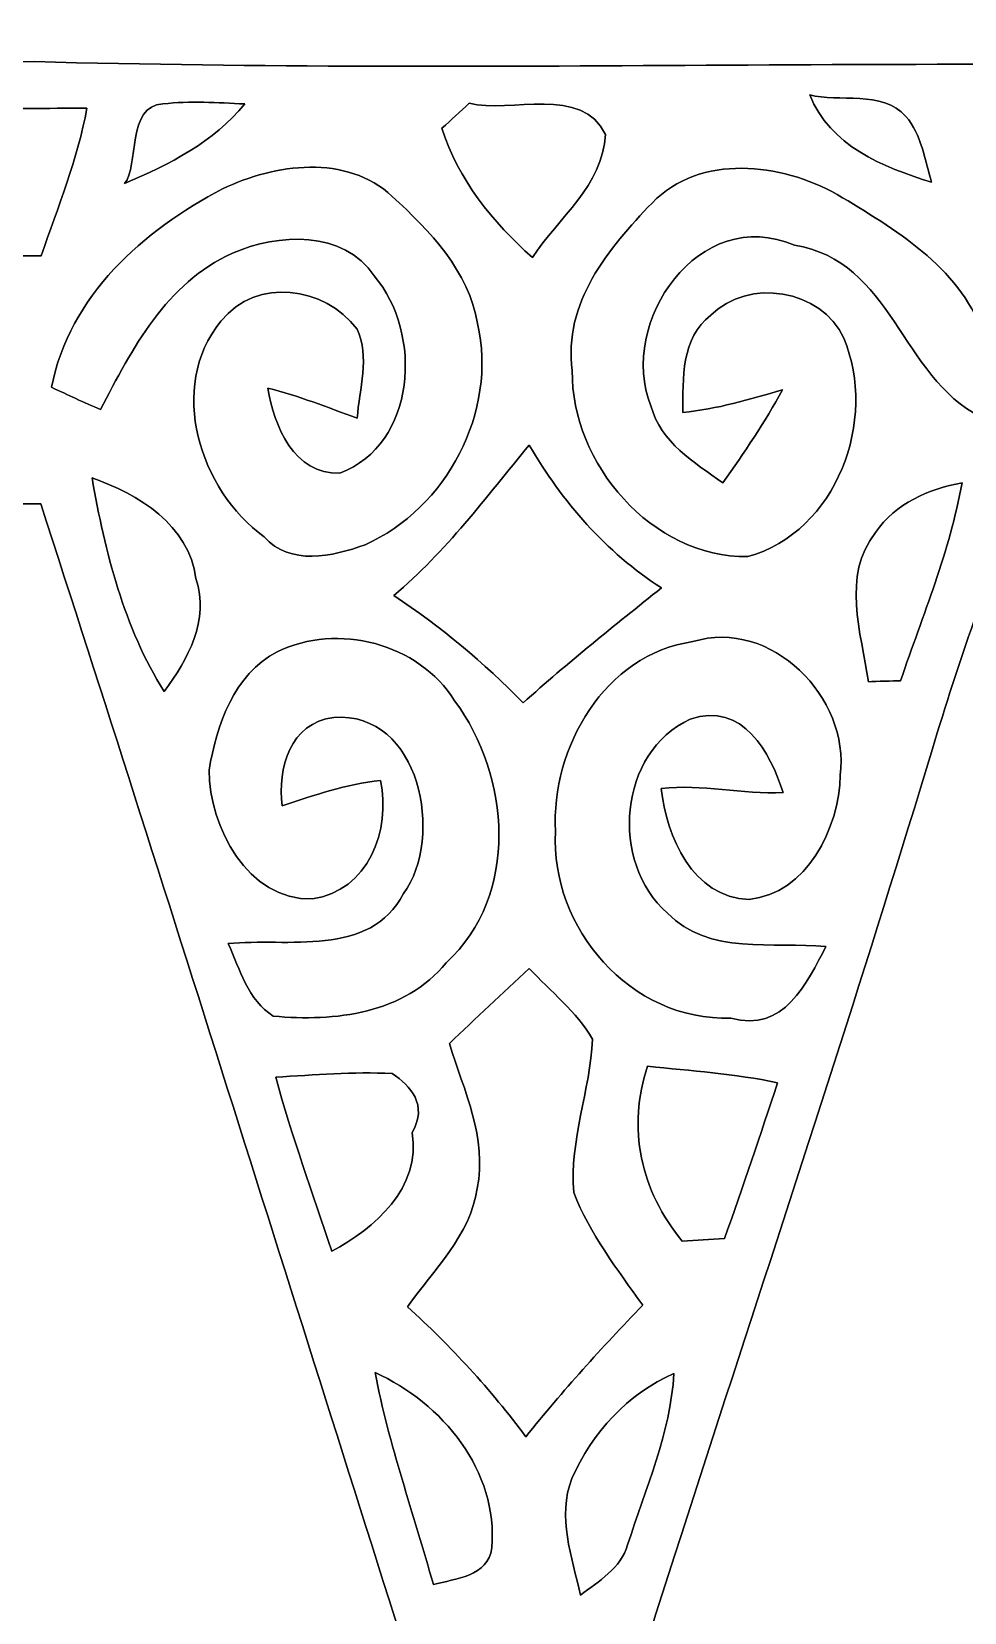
# Model space of a CAD drawing. Header units: centimetres. Extents: x -16.8 to 16.8, y -16.7 to 16.7.
# Drawn here: x -7.88 to -4.17, y 6.68 to 12.98 of the extents above; entities that cross this region are included whole.
import ezdxf

# ---------------------------------------------------------------- set-up
doc = ezdxf.new("R2010")
doc.units = ezdxf.units.CM
doc.header["$MEASUREMENT"] = 0
doc.layers.add('Layer 1', color=7, linetype='Continuous')

msp = doc.modelspace()

# ---------------------------------------------------------------- linework, layer by layer
at = {"layer": 'Layer 1', "color": 7}
for points, knots in [([(-16.77458, 16.66875), (-16.77458, 16.66875), (16.77458, 16.66875), (16.77458, 16.66875), (16.77458, 16.66875), (16.77458, 16.66875), (16.77458, -16.66875), (16.77458, -16.66875), (16.77458, -16.66875), (16.77458, -16.66875), (-16.77458, -16.66875), (-16.77458, -16.66875), (-16.77458, -16.66875), (-16.77458, -16.66875), (-16.77458, 16.66875), (-16.77458, 16.66875), (-16.77458, 16.66875), (-16.77458, 16.66875), (-16.77458, 16.66875), (-16.77458, 16.66875)], [0, 0, 0, 0, 0.1666667, 0.1666667, 0.1666667, 0.1666667, 0.3333333, 0.3333333, 0.3333333, 0.3333333, 0.5, 0.5, 0.5, 0.5, 0.6666667, 0.6666667, 0.6666667, 0.6666667, 1, 1, 1, 1]), ([(-7.87294, 12.85593), (-8.47725, 12.84817), (-9.08121, 12.80724), (-9.68481, 12.84817), (-9.68481, 12.84817), (-10.35509, 12.82629), (-11.02536, 12.84182), (-11.69529, 12.84993), (-11.69529, 12.84993), (-13.22881, 12.82912), (-14.76163, 12.84358), (-16.29481, 12.85099), (-16.29481, 12.85099), (-16.22743, 12.55395), (-16.135, 12.26326), (-16.04222, 11.97328), (-16.04222, 11.97328), (-15.32255, 9.66964), (-14.58489, 7.37235), (-13.84441, 5.07541), (-13.84441, 5.07541), (-13.78162, 5.19359), (-13.74105, 5.32201), (-13.69907, 5.4483), (-13.69907, 5.4483), (-13.28561, 6.72006), (-12.89368, 7.99818), (-12.48481, 9.27135), (-12.48481, 9.27135), (-12.29924, 9.88131), (-12.07135, 10.47821), (-11.91366, 11.09663), (-11.91366, 11.09663), (-11.88579, 11.09521), (-11.83076, 11.09274), (-11.80324, 11.09133), (-11.80324, 11.09133), (-11.53724, 10.2048), (-11.23139, 9.33132), (-10.96186, 8.4455), (-10.96186, 8.4455), (-10.6172, 7.33002), (-10.23514, 6.22512), (-9.92293, 5.10011), (-9.92293, 5.10011), (-9.90036, 5.10011), (-9.8552, 5.10011), (-9.83262, 5.10046), (-9.83262, 5.10046), (-9.24807, 7.11129), (-8.5531, 9.08826), (-7.95126, 11.09416), (-7.95126, 11.09416), (-7.92551, 11.09451), (-7.87365, 11.09451), (-7.84789, 11.09486), (-7.84789, 11.09486), (-7.34624, 9.54546), (-6.86118, 7.99042), (-6.36799, 6.43819), (-6.36799, 6.43819), (-6.23429, 5.99264), (-6.05543, 5.55978), (-5.969, 5.10081), (-5.969, 5.10081), (-5.94607, 5.10046), (-5.90091, 5.10011), (-5.87798, 5.10011), (-5.87798, 5.10011), (-5.39115, 6.78533), (-4.80307, 8.43915), (-4.29683, 10.11872), (-4.29683, 10.11872), (-4.19206, 10.46127), (-4.07882, 10.80206), (-3.93347, 11.13014), (-3.93347, 11.13014), (-3.70734, 10.64225), (-3.5874, 10.11555), (-3.41418, 9.60861), (-3.41418, 9.60861), (-2.95451, 8.09942), (-2.43523, 6.60929), (-1.98543, 5.09764), (-1.98543, 5.09764), (-1.96462, 5.0987), (-1.92264, 5.10081), (-1.90147, 5.10187), (-1.90147, 5.10187), (-1.81081, 5.55872), (-1.65418, 5.99757), (-1.50107, 6.43608), (-1.50107, 6.43608), (-1.01318, 7.98407), (-0.52211, 9.53064), (-0.03457, 11.07863), (-0.03457, 11.07863), (0.00423, 11.08498), (0.04339, 11.09098), (0.08255, 11.09698), (0.08255, 11.09698), (0.67874, 9.08826), (1.37336, 7.10988), (1.96815, 5.10046), (1.96815, 5.10046), (1.98896, 5.10046), (2.02988, 5.10081), (2.05034, 5.10081), (2.05034, 5.10081), (2.18899, 5.71112), (2.42358, 6.29356), (2.60174, 6.89257), (2.60174, 6.89257), (3.03071, 8.29804), (3.50097, 9.69045), (3.92959, 11.09592), (3.92959, 11.09592), (3.95676, 11.09486), (4.01108, 11.0931), (4.03825, 11.09204), (4.03825, 11.09204), (4.65455, 9.09179), (5.32765, 7.10847), (5.91996, 5.10117), (5.91996, 5.10117), (5.94113, 5.10117), (5.98276, 5.10081), (6.00393, 5.10081), (6.00393, 5.10081), (6.59059, 7.11059), (7.28733, 9.08685), (7.88564, 11.0931), (7.88564, 11.0931), (7.91104, 11.09274), (7.96219, 11.09239), (7.98759, 11.09239), (7.98759, 11.09239), (8.5725, 9.32427), (9.10625, 7.53921), (9.69045, 5.77074), (9.69045, 5.77074), (9.76806, 5.55237), (9.81886, 5.32624), (9.87107, 5.10011), (9.87107, 5.10011), (9.89224, 5.10046), (9.93493, 5.10117), (9.95609, 5.10152), (9.95609, 5.10152), (10.56146, 7.10706), (11.24656, 9.08861), (11.84381, 11.09663), (11.84381, 11.09663), (11.88156, 11.09098), (11.92001, 11.08498), (11.95881, 11.07863), (11.95881, 11.07863), (12.59417, 9.07274), (13.22035, 7.06296), (13.8811, 5.06518), (13.8811, 5.06518), (14.63534, 7.32719), (15.33631, 9.60684), (16.06021, 11.87838), (16.06021, 11.87838), (16.15581, 12.20999), (16.31209, 12.52714), (16.33714, 12.87568), (16.33714, 12.87568), (16.25212, 12.86157), (16.16745, 12.84499), (16.08173, 12.84429), (16.08173, 12.84429), (14.00845, 12.84922), (11.93447, 12.82665), (9.8612, 12.84534), (9.8612, 12.84534), (8.88541, 12.82488), (7.90892, 12.86651), (6.93314, 12.83017), (6.93314, 12.83017), (6.25546, 12.87286), (5.57883, 12.80654), (4.90149, 12.84358), (4.90149, 12.84358), (4.01955, 12.86651), (3.13725, 12.81818), (2.25566, 12.84534), (2.25566, 12.84534), (0.66358, 12.82136), (-0.93028, 12.86439), (-2.52236, 12.83017), (-2.52236, 12.83017), (-4.30601, 12.87321), (-6.08965, 12.8083), (-7.87294, 12.85593), (-7.87294, 12.85593), (-7.87294, 12.85593), (-7.87294, 12.85593), (-7.87294, 12.85593)], [0, 0, 0, 0, 0.0196078, 0.0196078, 0.0196078, 0.0196078, 0.0392157, 0.0392157, 0.0392157, 0.0392157, 0.0588235, 0.0588235, 0.0588235, 0.0588235, 0.0784314, 0.0784314, 0.0784314, 0.0784314, 0.0980392, 0.0980392, 0.0980392, 0.0980392, 0.1176471, 0.1176471, 0.1176471, 0.1176471, 0.1372549, 0.1372549, 0.1372549, 0.1372549, 0.1568627, 0.1568627, 0.1568627, 0.1568627, 0.1764706, 0.1764706, 0.1764706, 0.1764706, 0.1960784, 0.1960784, 0.1960784, 0.1960784, 0.2156863, 0.2156863, 0.2156863, 0.2156863, 0.2352941, 0.2352941, 0.2352941, 0.2352941, 0.254902, 0.254902, 0.254902, 0.254902, 0.2745098, 0.2745098, 0.2745098, 0.2745098, 0.2941176, 0.2941176, 0.2941176, 0.2941176, 0.3137255, 0.3137255, 0.3137255, 0.3137255, 0.3333333, 0.3333333, 0.3333333, 0.3333333, 0.3529412, 0.3529412, 0.3529412, 0.3529412, 0.372549, 0.372549, 0.372549, 0.372549, 0.3921569, 0.3921569, 0.3921569, 0.3921569, 0.4117647, 0.4117647, 0.4117647, 0.4117647, 0.4313725, 0.4313725, 0.4313725, 0.4313725, 0.4509804, 0.4509804, 0.4509804, 0.4509804, 0.4705882, 0.4705882, 0.4705882, 0.4705882, 0.4901961, 0.4901961, 0.4901961, 0.4901961, 0.5098039, 0.5098039, 0.5098039, 0.5098039, 0.5294118, 0.5294118, 0.5294118, 0.5294118, 0.5490196, 0.5490196, 0.5490196, 0.5490196, 0.5686275, 0.5686275, 0.5686275, 0.5686275, 0.5882353, 0.5882353, 0.5882353, 0.5882353, 0.6078431, 0.6078431, 0.6078431, 0.6078431, 0.627451, 0.627451, 0.627451, 0.627451, 0.6470588, 0.6470588, 0.6470588, 0.6470588, 0.6666667, 0.6666667, 0.6666667, 0.6666667, 0.6862745, 0.6862745, 0.6862745, 0.6862745, 0.7058824, 0.7058824, 0.7058824, 0.7058824, 0.7254902, 0.7254902, 0.7254902, 0.7254902, 0.745098, 0.745098, 0.745098, 0.745098, 0.7647059, 0.7647059, 0.7647059, 0.7647059, 0.7843137, 0.7843137, 0.7843137, 0.7843137, 0.8039216, 0.8039216, 0.8039216, 0.8039216, 0.8235294, 0.8235294, 0.8235294, 0.8235294, 0.8431373, 0.8431373, 0.8431373, 0.8431373, 0.8627451, 0.8627451, 0.8627451, 0.8627451, 0.8823529, 0.8823529, 0.8823529, 0.8823529, 0.9019608, 0.9019608, 0.9019608, 0.9019608, 0.9215686, 0.9215686, 0.9215686, 0.9215686, 0.9411765, 0.9411765, 0.9411765, 0.9411765, 0.9607843, 0.9607843, 0.9607843, 0.9607843, 1, 1, 1, 1]), ([(-6.14116, 12.69047), (-5.97747, 12.64885), (-5.69172, 12.76315), (-5.59858, 12.56594), (-5.59858, 12.56594), (-5.60952, 12.36204), (-5.78591, 12.23398), (-5.88998, 12.07558), (-5.88998, 12.07558), (-6.04767, 12.21599), (-6.18596, 12.38709), (-6.24981, 12.59064), (-6.24981, 12.59064), (-6.21348, 12.6238), (-6.17749, 12.65696), (-6.14116, 12.69047)], [0, 0, 0, 0, 0.2, 0.2, 0.2, 0.2, 0.4, 0.4, 0.4, 0.4, 0.6, 0.6, 0.6, 0.6, 1, 1, 1, 1]), ([(-4.78543, 12.72328), (-4.67148, 12.6933), (-4.4958, 12.74339), (-4.40231, 12.63791), (-4.40231, 12.63791), (-4.33987, 12.56453), (-4.32682, 12.4647), (-4.29966, 12.37544), (-4.29966, 12.37544), (-4.49333, 12.43542), (-4.7057, 12.52114), (-4.78543, 12.72328)], [0, 0, 0, 0, 0.25, 0.25, 0.25, 0.25, 0.5, 0.5, 0.5, 0.5, 1, 1, 1, 1]), ([(-8.13576, 12.66649), (-7.97878, 12.6686), (-7.82144, 12.67037), (-7.6641, 12.67037), (-7.6641, 12.67037), (-7.70043, 12.46787), (-7.77946, 12.27702), (-7.84578, 12.08299), (-7.84578, 12.08299), (-7.87365, 12.08299), (-7.92939, 12.08264), (-7.95726, 12.08229), (-7.95726, 12.08229), (-8.01511, 12.27772), (-8.08496, 12.46928), (-8.13576, 12.66649)], [0, 0, 0, 0, 0.2, 0.2, 0.2, 0.2, 0.4, 0.4, 0.4, 0.4, 0.6, 0.6, 0.6, 0.6, 1, 1, 1, 1]), ([(-7.36106, 12.6873), (-7.25346, 12.70106), (-7.14375, 12.69189), (-7.03545, 12.68765), (-7.03545, 12.68765), (-7.15821, 12.53525), (-7.33672, 12.44529), (-7.51381, 12.37121), (-7.51381, 12.37121), (-7.45596, 12.43859), (-7.50676, 12.68236), (-7.36106, 12.6873)], [0, 0, 0, 0, 0.25, 0.25, 0.25, 0.25, 0.5, 0.5, 0.5, 0.5, 1, 1, 1, 1]), ([(-7.12399, 12.34899), (-6.9155, 12.44953), (-6.62975, 12.48904), (-6.44772, 12.31935), (-6.44772, 12.31935), (-6.29849, 12.18247), (-6.14292, 12.0202), (-6.10799, 11.81241), (-6.10799, 11.81241), (-6.02791, 11.46175), (-6.23076, 11.07616), (-6.55638, 10.93153), (-6.55638, 10.93153), (-6.6869, 10.8839), (-6.85306, 10.84721), (-6.95854, 10.96292), (-6.95854, 10.96292), (-7.21395, 11.14954), (-7.34554, 11.55735), (-7.13034, 11.82229), (-7.13034, 11.82229), (-6.98465, 12.00009), (-6.71936, 11.96058), (-6.58813, 11.79089), (-6.58813, 11.79089), (-6.53627, 11.68047), (-6.57931, 11.55241), (-6.58742, 11.43564), (-6.58742, 11.43564), (-6.70525, 11.47868), (-6.82166, 11.52525), (-6.94337, 11.55524), (-6.94337, 11.55524), (-6.91903, 11.40495), (-6.8386, 11.21057), (-6.65656, 11.21728), (-6.65656, 11.21728), (-6.35176, 11.33087), (-6.32495, 11.77396), (-6.51969, 12.00221), (-6.51969, 12.00221), (-6.6421, 12.18706), (-6.90316, 12.17189), (-7.08448, 12.09287), (-7.08448, 12.09287), (-7.34871, 11.97328), (-7.48383, 11.71293), (-7.60977, 11.46986), (-7.60977, 11.46986), (-7.67539, 11.49844), (-7.7403, 11.52842), (-7.80486, 11.55876), (-7.80486, 11.55876), (-7.73465, 11.92318), (-7.43938, 12.18424), (-7.12399, 12.34899)], [0, 0, 0, 0, 0.0666667, 0.0666667, 0.0666667, 0.0666667, 0.1333333, 0.1333333, 0.1333333, 0.1333333, 0.2, 0.2, 0.2, 0.2, 0.2666667, 0.2666667, 0.2666667, 0.2666667, 0.3333333, 0.3333333, 0.3333333, 0.3333333, 0.4, 0.4, 0.4, 0.4, 0.4666667, 0.4666667, 0.4666667, 0.4666667, 0.5333333, 0.5333333, 0.5333333, 0.5333333, 0.6, 0.6, 0.6, 0.6, 0.6666667, 0.6666667, 0.6666667, 0.6666667, 0.7333333, 0.7333333, 0.7333333, 0.7333333, 0.8, 0.8, 0.8, 0.8, 0.8666667, 0.8666667, 0.8666667, 0.8666667, 1, 1, 1, 1]), ([(-5.41338, 12.29289), (-5.22041, 12.49151), (-4.90044, 12.452), (-4.67572, 12.32711), (-4.67572, 12.32711), (-4.44676, 12.18882), (-4.19488, 12.04242), (-4.0954, 11.77713), (-4.0954, 11.77713), (-4.0386, 11.66989), (-4.07423, 11.54959), (-4.10422, 11.44058), (-4.10422, 11.44058), (-4.42066, 11.60039), (-4.4577, 12.06429), (-4.84646, 12.12462), (-4.84646, 12.12462), (-5.22429, 12.28866), (-5.55166, 11.81841), (-5.41761, 11.48433), (-5.41761, 11.48433), (-5.37916, 11.33934), (-5.24475, 11.25961), (-5.13115, 11.17812), (-5.13115, 11.17812), (-5.04613, 11.29806), (-4.96429, 11.41977), (-4.89303, 11.54853), (-4.89303, 11.54853), (-5.02391, 11.51149), (-5.15479, 11.47127), (-5.29061, 11.45893), (-5.29061, 11.45893), (-5.2892, 11.59263), (-5.29943, 11.75491), (-5.17878, 11.84592), (-5.17878, 11.84592), (-5.03026, 11.99621), (-4.73886, 11.94929), (-4.64961, 11.75456), (-4.64961, 11.75456), (-4.51379, 11.43141), (-4.67642, 10.98197), (-5.03238, 10.88425), (-5.03238, 10.88425), (-5.41196, 10.87896), (-5.73652, 11.25538), (-5.73088, 11.62509), (-5.73088, 11.62509), (-5.76827, 11.89249), (-5.58659, 12.11404), (-5.41338, 12.29289)], [0, 0, 0, 0, 0.0714286, 0.0714286, 0.0714286, 0.0714286, 0.1428571, 0.1428571, 0.1428571, 0.1428571, 0.2142857, 0.2142857, 0.2142857, 0.2142857, 0.2857143, 0.2857143, 0.2857143, 0.2857143, 0.3571429, 0.3571429, 0.3571429, 0.3571429, 0.4285714, 0.4285714, 0.4285714, 0.4285714, 0.5, 0.5, 0.5, 0.5, 0.5714286, 0.5714286, 0.5714286, 0.5714286, 0.6428571, 0.6428571, 0.6428571, 0.6428571, 0.7142857, 0.7142857, 0.7142857, 0.7142857, 0.7857143, 0.7857143, 0.7857143, 0.7857143, 0.8571429, 0.8571429, 0.8571429, 0.8571429, 1, 1, 1, 1]), ([(-6.44172, 10.72903), (-6.23464, 10.90436), (-6.07307, 11.12097), (-5.90233, 11.32875), (-5.90233, 11.32875), (-5.77109, 11.10227), (-5.59717, 10.9026), (-5.37598, 10.75972), (-5.37598, 10.75972), (-5.56225, 10.61014), (-5.74922, 10.46162), (-5.92667, 10.30146), (-5.92667, 10.30146), (-6.08224, 10.46233), (-6.2544, 10.60626), (-6.44172, 10.72903)], [0, 0, 0, 0, 0.2, 0.2, 0.2, 0.2, 0.4, 0.4, 0.4, 0.4, 0.6, 0.6, 0.6, 0.6, 1, 1, 1, 1]), ([(-7.64364, 11.19752), (-7.45878, 11.13402), (-7.25699, 11.00949), (-7.23018, 10.79747), (-7.23018, 10.79747), (-7.17374, 10.62955), (-7.26264, 10.47574), (-7.35612, 10.34662), (-7.35612, 10.34662), (-7.51734, 10.60238), (-7.59143, 10.90295), (-7.64364, 11.19752)], [0, 0, 0, 0, 0.25, 0.25, 0.25, 0.25, 0.5, 0.5, 0.5, 0.5, 1, 1, 1, 1]), ([(-4.52332, 10.98021), (-4.44359, 11.09768), (-4.31236, 11.15236), (-4.17865, 11.17882), (-4.17865, 11.17882), (-4.22698, 10.90683), (-4.33493, 10.65071), (-4.42313, 10.39001), (-4.42313, 10.39001), (-4.45523, 10.38895), (-4.51944, 10.38719), (-4.55154, 10.38613), (-4.55154, 10.38613), (-4.58011, 10.58228), (-4.65914, 10.80735), (-4.52332, 10.98021)], [0, 0, 0, 0, 0.2, 0.2, 0.2, 0.2, 0.4, 0.4, 0.4, 0.4, 0.6, 0.6, 0.6, 0.6, 1, 1, 1, 1]), ([(-5.25074, 10.54559), (-4.93818, 10.64154), (-4.62492, 10.32298), (-4.66337, 10.01324), (-4.66337, 10.01324), (-4.66725, 9.80334), (-4.79743, 9.54123), (-5.02673, 9.519), (-5.02673, 9.519), (-5.25145, 9.52606), (-5.35552, 9.76912), (-5.37669, 9.96068), (-5.37669, 9.96068), (-5.21441, 9.98008), (-5.05389, 9.93599), (-4.89162, 9.9441), (-4.89162, 9.9441), (-4.94101, 10.1032), (-5.05213, 10.30817), (-5.26098, 10.23726), (-5.26098, 10.23726), (-5.54743, 10.10567), (-5.58306, 9.66682), (-5.35199, 9.46432), (-5.35199, 9.46432), (-5.18866, 9.29428), (-4.92972, 9.35143), (-4.72052, 9.33132), (-4.72052, 9.33132), (-4.79601, 9.18669), (-4.88844, 8.9856), (-5.09905, 9.04593), (-5.09905, 9.04593), (-5.49945, 9.03358), (-5.81801, 9.40364), (-5.79826, 9.78923), (-5.79826, 9.78923), (-5.81519, 10.12261), (-5.60176, 10.49655), (-5.25074, 10.54559)], [0, 0, 0, 0, 0.0909091, 0.0909091, 0.0909091, 0.0909091, 0.1818182, 0.1818182, 0.1818182, 0.1818182, 0.2727273, 0.2727273, 0.2727273, 0.2727273, 0.3636364, 0.3636364, 0.3636364, 0.3636364, 0.4545455, 0.4545455, 0.4545455, 0.4545455, 0.5454545, 0.5454545, 0.5454545, 0.5454545, 0.6363636, 0.6363636, 0.6363636, 0.6363636, 0.7272727, 0.7272727, 0.7272727, 0.7272727, 0.8181818, 0.8181818, 0.8181818, 0.8181818, 1, 1, 1, 1]), ([(-6.90598, 10.50502), (-6.66609, 10.62284), (-6.34224, 10.53924), (-6.19972, 10.31028), (-6.19972, 10.31028), (-5.97676, 10.01007), (-5.93972, 9.53805), (-6.23288, 9.26677), (-6.23288, 9.26677), (-6.39833, 9.06286), (-6.67773, 9.03076), (-6.9215, 9.05404), (-6.9215, 9.05404), (-7.02275, 9.11754), (-7.05485, 9.24066), (-7.10106, 9.34297), (-7.10106, 9.34297), (-6.86999, 9.3666), (-6.5345, 9.28511), (-6.40327, 9.54229), (-6.40327, 9.54229), (-6.23817, 9.76665), (-6.33801, 10.26936), (-6.68091, 10.24361), (-6.68091, 10.24361), (-6.85483, 10.22279), (-6.90598, 10.04111), (-6.88587, 9.89154), (-6.88587, 9.89154), (-6.75852, 9.93457), (-6.63011, 9.97832), (-6.49534, 9.99314), (-6.49534, 9.99314), (-6.45125, 9.79487), (-6.54403, 9.55252), (-6.76593, 9.52077), (-6.76593, 9.52077), (-7.02557, 9.51477), (-7.17621, 9.80722), (-7.17762, 10.03406), (-7.17762, 10.03406), (-7.14587, 10.21221), (-7.07954, 10.41682), (-6.90598, 10.50502)], [0, 0, 0, 0, 0.0833333, 0.0833333, 0.0833333, 0.0833333, 0.1666667, 0.1666667, 0.1666667, 0.1666667, 0.25, 0.25, 0.25, 0.25, 0.3333333, 0.3333333, 0.3333333, 0.3333333, 0.4166667, 0.4166667, 0.4166667, 0.4166667, 0.5, 0.5, 0.5, 0.5, 0.5833333, 0.5833333, 0.5833333, 0.5833333, 0.6666667, 0.6666667, 0.6666667, 0.6666667, 0.75, 0.75, 0.75, 0.75, 0.8333333, 0.8333333, 0.8333333, 0.8333333, 1, 1, 1, 1]), ([(-6.22053, 8.94433), (-6.11505, 9.04522), (-6.00886, 9.14506), (-5.90233, 9.24419), (-5.90233, 9.24419), (-5.81766, 9.15211), (-5.71394, 9.07239), (-5.65009, 8.96232), (-5.65009, 8.96232), (-5.65961, 8.75771), (-5.74252, 8.56015), (-5.72523, 8.35131), (-5.72523, 8.35131), (-5.65997, 8.18691), (-5.55237, 8.0451), (-5.45006, 7.90257), (-5.45006, 7.90257), (-5.61305, 7.73501), (-5.76898, 7.56073), (-5.91573, 7.3787), (-5.91573, 7.3787), (-6.05578, 7.56673), (-6.21418, 7.73889), (-6.38739, 7.89658), (-6.38739, 7.89658), (-6.28156, 8.04404), (-6.13798, 8.17915), (-6.10976, 8.36718), (-6.10976, 8.36718), (-6.06884, 8.56862), (-6.16197, 8.757), (-6.22053, 8.94433)], [0, 0, 0, 0, 0.1111111, 0.1111111, 0.1111111, 0.1111111, 0.2222222, 0.2222222, 0.2222222, 0.2222222, 0.3333333, 0.3333333, 0.3333333, 0.3333333, 0.4444444, 0.4444444, 0.4444444, 0.4444444, 0.5555556, 0.5555556, 0.5555556, 0.5555556, 0.6666667, 0.6666667, 0.6666667, 0.6666667, 0.7777778, 0.7777778, 0.7777778, 0.7777778, 1, 1, 1, 1]), ([(-6.91198, 8.81098), (-6.75746, 8.82015), (-6.60329, 8.8325), (-6.44843, 8.82544), (-6.44843, 8.82544), (-6.37364, 8.7757), (-6.30555, 8.70091), (-6.3687, 8.59014), (-6.3687, 8.59014), (-6.33271, 8.36965), (-6.51686, 8.20914), (-6.68902, 8.11706), (-6.68902, 8.11706), (-6.7631, 8.34849), (-6.84918, 8.57603), (-6.91198, 8.81098)], [0, 0, 0, 0, 0.2, 0.2, 0.2, 0.2, 0.4, 0.4, 0.4, 0.4, 0.6, 0.6, 0.6, 0.6, 1, 1, 1, 1]), ([(-5.43066, 8.85472), (-5.25851, 8.83532), (-5.08353, 8.82474), (-4.91314, 8.7884), (-4.91314, 8.7884), (-4.98263, 8.58132), (-5.04931, 8.37318), (-5.12516, 8.16822), (-5.12516, 8.16822), (-5.18125, 8.16469), (-5.23699, 8.16151), (-5.29273, 8.15799), (-5.29273, 8.15799), (-5.45818, 8.35519), (-5.51392, 8.61272), (-5.43066, 8.85472)], [0, 0, 0, 0, 0.2, 0.2, 0.2, 0.2, 0.4, 0.4, 0.4, 0.4, 0.6, 0.6, 0.6, 0.6, 1, 1, 1, 1]), ([(-6.51651, 7.63411), (-6.24875, 7.51452), (-6.02403, 7.24076), (-6.05155, 6.93561), (-6.05155, 6.93561), (-6.06637, 6.82096), (-6.19584, 6.8139), (-6.28403, 6.78956), (-6.28403, 6.78956), (-6.36235, 7.07072), (-6.46113, 7.3473), (-6.51651, 7.63411)], [0, 0, 0, 0, 0.25, 0.25, 0.25, 0.25, 0.5, 0.5, 0.5, 0.5, 1, 1, 1, 1]), ([(-5.73229, 7.21184), (-5.65256, 7.39493), (-5.51004, 7.5505), (-5.32589, 7.62988), (-5.32589, 7.62988), (-5.3407, 7.39211), (-5.43878, 7.17127), (-5.51074, 6.94761), (-5.51074, 6.94761), (-5.5372, 6.85377), (-5.6261, 6.80261), (-5.69842, 6.74793), (-5.69842, 6.74793), (-5.73193, 6.89822), (-5.79226, 7.06155), (-5.73229, 7.21184)], [0, 0, 0, 0, 0.2, 0.2, 0.2, 0.2, 0.4, 0.4, 0.4, 0.4, 0.6, 0.6, 0.6, 0.6, 1, 1, 1, 1])]:
    msp.add_open_spline(points, degree=3, knots=knots, dxfattribs=at)
at = {"layer": 'Layer 1', "color": 252}
for points, knots in [([(-7.87294, 12.85593), (-6.08965, 12.8083), (-4.30601, 12.87321), (-2.52236, 12.83017), (-2.52236, 12.83017), (-0.93028, 12.86439), (0.66358, 12.82136), (2.25566, 12.84534), (2.25566, 12.84534), (3.13725, 12.81818), (4.01955, 12.86651), (4.90149, 12.84358), (4.90149, 12.84358), (5.57883, 12.80654), (6.25546, 12.87286), (6.93314, 12.83017), (6.93314, 12.83017), (7.90892, 12.86651), (8.88541, 12.82488), (9.8612, 12.84534), (9.8612, 12.84534), (11.93447, 12.82665), (14.00845, 12.84922), (16.08173, 12.84429), (16.08173, 12.84429), (16.16745, 12.84499), (16.25212, 12.86157), (16.33714, 12.87568), (16.33714, 12.87568), (16.31209, 12.52714), (16.15581, 12.20999), (16.06021, 11.87838), (16.06021, 11.87838), (15.33631, 9.60684), (14.63534, 7.32719), (13.8811, 5.06518), (13.8811, 5.06518), (13.22035, 7.06296), (12.59417, 9.07274), (11.95881, 11.07863), (11.95881, 11.07863), (11.92001, 11.08498), (11.88156, 11.09098), (11.84381, 11.09663), (11.84381, 11.09663), (11.24656, 9.08861), (10.56146, 7.10706), (9.95609, 5.10152), (9.95609, 5.10152), (9.93493, 5.10117), (9.89224, 5.10046), (9.87107, 5.10011), (9.87107, 5.10011), (9.81886, 5.32624), (9.76806, 5.55237), (9.69045, 5.77074), (9.69045, 5.77074), (9.10625, 7.53921), (8.5725, 9.32427), (7.98759, 11.09239), (7.98759, 11.09239), (7.96219, 11.09239), (7.91104, 11.09274), (7.88564, 11.0931), (7.88564, 11.0931), (7.28733, 9.08685), (6.59059, 7.11059), (6.00393, 5.10081), (6.00393, 5.10081), (5.98276, 5.10081), (5.94113, 5.10117), (5.91996, 5.10117), (5.91996, 5.10117), (5.32765, 7.10847), (4.65455, 9.09179), (4.03825, 11.09204), (4.03825, 11.09204), (4.01108, 11.0931), (3.95676, 11.09486), (3.92959, 11.09592), (3.92959, 11.09592), (3.50097, 9.69045), (3.03071, 8.29804), (2.60174, 6.89257), (2.60174, 6.89257), (2.42358, 6.29356), (2.18899, 5.71112), (2.05034, 5.10081), (2.05034, 5.10081), (2.02988, 5.10081), (1.98896, 5.10046), (1.96815, 5.10046), (1.96815, 5.10046), (1.37336, 7.10988), (0.67874, 9.08826), (0.08255, 11.09698), (0.08255, 11.09698), (0.04339, 11.09098), (0.00423, 11.08498), (-0.03457, 11.07863), (-0.03457, 11.07863), (-0.52211, 9.53064), (-1.01318, 7.98407), (-1.50107, 6.43608), (-1.50107, 6.43608), (-1.65418, 5.99757), (-1.81081, 5.55872), (-1.90147, 5.10187), (-1.90147, 5.10187), (-1.92264, 5.10081), (-1.96462, 5.0987), (-1.98543, 5.09764), (-1.98543, 5.09764), (-2.43523, 6.60929), (-2.95451, 8.09942), (-3.41418, 9.60861), (-3.41418, 9.60861), (-3.5874, 10.11555), (-3.70734, 10.64225), (-3.93347, 11.13014), (-3.93347, 11.13014), (-4.07882, 10.80206), (-4.19206, 10.46127), (-4.29683, 10.11872), (-4.29683, 10.11872), (-4.80307, 8.43915), (-5.39115, 6.78533), (-5.87798, 5.10011), (-5.87798, 5.10011), (-5.90091, 5.10011), (-5.94607, 5.10046), (-5.969, 5.10081), (-5.969, 5.10081), (-6.05543, 5.55978), (-6.23429, 5.99264), (-6.36799, 6.43819), (-6.36799, 6.43819), (-6.86118, 7.99042), (-7.34624, 9.54546), (-7.84789, 11.09486), (-7.84789, 11.09486), (-7.87365, 11.09451), (-7.92551, 11.09451), (-7.95126, 11.09416), (-7.95126, 11.09416), (-8.5531, 9.08826), (-9.24807, 7.11129), (-9.83262, 5.10046), (-9.83262, 5.10046), (-9.8552, 5.10011), (-9.90036, 5.10011), (-9.92293, 5.10011), (-9.92293, 5.10011), (-10.23514, 6.22512), (-10.6172, 7.33002), (-10.96186, 8.4455), (-10.96186, 8.4455), (-11.23139, 9.33132), (-11.53724, 10.2048), (-11.80324, 11.09133), (-11.80324, 11.09133), (-11.83076, 11.09274), (-11.88579, 11.09521), (-11.91366, 11.09663), (-11.91366, 11.09663), (-12.07135, 10.47821), (-12.29924, 9.88131), (-12.48481, 9.27135), (-12.48481, 9.27135), (-12.89368, 7.99818), (-13.28561, 6.72006), (-13.69907, 5.4483), (-13.69907, 5.4483), (-13.74105, 5.32201), (-13.78162, 5.19359), (-13.84441, 5.07541), (-13.84441, 5.07541), (-14.58489, 7.37235), (-15.32255, 9.66964), (-16.04222, 11.97328), (-16.04222, 11.97328), (-16.135, 12.26326), (-16.22743, 12.55395), (-16.29481, 12.85099), (-16.29481, 12.85099), (-14.76163, 12.84358), (-13.22881, 12.82912), (-11.69529, 12.84993), (-11.69529, 12.84993), (-11.02536, 12.84182), (-10.35509, 12.82629), (-9.68481, 12.84817), (-9.68481, 12.84817), (-9.08121, 12.80724), (-8.47725, 12.84817), (-7.87294, 12.85593), (-7.87294, 12.85593), (-7.87294, 12.85593), (-7.87294, 12.85593), (-7.87294, 12.85593)], [0, 0, 0, 0, 0.0196078, 0.0196078, 0.0196078, 0.0196078, 0.0392157, 0.0392157, 0.0392157, 0.0392157, 0.0588235, 0.0588235, 0.0588235, 0.0588235, 0.0784314, 0.0784314, 0.0784314, 0.0784314, 0.0980392, 0.0980392, 0.0980392, 0.0980392, 0.1176471, 0.1176471, 0.1176471, 0.1176471, 0.1372549, 0.1372549, 0.1372549, 0.1372549, 0.1568627, 0.1568627, 0.1568627, 0.1568627, 0.1764706, 0.1764706, 0.1764706, 0.1764706, 0.1960784, 0.1960784, 0.1960784, 0.1960784, 0.2156863, 0.2156863, 0.2156863, 0.2156863, 0.2352941, 0.2352941, 0.2352941, 0.2352941, 0.254902, 0.254902, 0.254902, 0.254902, 0.2745098, 0.2745098, 0.2745098, 0.2745098, 0.2941176, 0.2941176, 0.2941176, 0.2941176, 0.3137255, 0.3137255, 0.3137255, 0.3137255, 0.3333333, 0.3333333, 0.3333333, 0.3333333, 0.3529412, 0.3529412, 0.3529412, 0.3529412, 0.372549, 0.372549, 0.372549, 0.372549, 0.3921569, 0.3921569, 0.3921569, 0.3921569, 0.4117647, 0.4117647, 0.4117647, 0.4117647, 0.4313725, 0.4313725, 0.4313725, 0.4313725, 0.4509804, 0.4509804, 0.4509804, 0.4509804, 0.4705882, 0.4705882, 0.4705882, 0.4705882, 0.4901961, 0.4901961, 0.4901961, 0.4901961, 0.5098039, 0.5098039, 0.5098039, 0.5098039, 0.5294118, 0.5294118, 0.5294118, 0.5294118, 0.5490196, 0.5490196, 0.5490196, 0.5490196, 0.5686275, 0.5686275, 0.5686275, 0.5686275, 0.5882353, 0.5882353, 0.5882353, 0.5882353, 0.6078431, 0.6078431, 0.6078431, 0.6078431, 0.627451, 0.627451, 0.627451, 0.627451, 0.6470588, 0.6470588, 0.6470588, 0.6470588, 0.6666667, 0.6666667, 0.6666667, 0.6666667, 0.6862745, 0.6862745, 0.6862745, 0.6862745, 0.7058824, 0.7058824, 0.7058824, 0.7058824, 0.7254902, 0.7254902, 0.7254902, 0.7254902, 0.745098, 0.745098, 0.745098, 0.745098, 0.7647059, 0.7647059, 0.7647059, 0.7647059, 0.7843137, 0.7843137, 0.7843137, 0.7843137, 0.8039216, 0.8039216, 0.8039216, 0.8039216, 0.8235294, 0.8235294, 0.8235294, 0.8235294, 0.8431373, 0.8431373, 0.8431373, 0.8431373, 0.8627451, 0.8627451, 0.8627451, 0.8627451, 0.8823529, 0.8823529, 0.8823529, 0.8823529, 0.9019608, 0.9019608, 0.9019608, 0.9019608, 0.9215686, 0.9215686, 0.9215686, 0.9215686, 0.9411765, 0.9411765, 0.9411765, 0.9411765, 0.9607843, 0.9607843, 0.9607843, 0.9607843, 1, 1, 1, 1]), ([(-6.14116, 12.69047), (-6.17749, 12.65696), (-6.21348, 12.6238), (-6.24981, 12.59064), (-6.24981, 12.59064), (-6.18596, 12.38709), (-6.04767, 12.21599), (-5.88998, 12.07558), (-5.88998, 12.07558), (-5.78591, 12.23398), (-5.60952, 12.36204), (-5.59858, 12.56594), (-5.59858, 12.56594), (-5.69172, 12.76315), (-5.97747, 12.64885), (-6.14116, 12.69047), (-6.14116, 12.69047), (-6.14116, 12.69047), (-6.14116, 12.69047), (-6.14116, 12.69047)], [0, 0, 0, 0, 0.1666667, 0.1666667, 0.1666667, 0.1666667, 0.3333333, 0.3333333, 0.3333333, 0.3333333, 0.5, 0.5, 0.5, 0.5, 0.6666667, 0.6666667, 0.6666667, 0.6666667, 1, 1, 1, 1]), ([(-4.78543, 12.72328), (-4.7057, 12.52114), (-4.49333, 12.43542), (-4.29966, 12.37544), (-4.29966, 12.37544), (-4.32682, 12.4647), (-4.33987, 12.56453), (-4.40231, 12.63791), (-4.40231, 12.63791), (-4.4958, 12.74339), (-4.67148, 12.6933), (-4.78543, 12.72328), (-4.78543, 12.72328), (-4.78543, 12.72328), (-4.78543, 12.72328), (-4.78543, 12.72328)], [0, 0, 0, 0, 0.2, 0.2, 0.2, 0.2, 0.4, 0.4, 0.4, 0.4, 0.6, 0.6, 0.6, 0.6, 1, 1, 1, 1]), ([(-8.13576, 12.66649), (-8.08496, 12.46928), (-8.01511, 12.27772), (-7.95726, 12.08229), (-7.95726, 12.08229), (-7.92939, 12.08264), (-7.87365, 12.08299), (-7.84578, 12.08299), (-7.84578, 12.08299), (-7.77946, 12.27702), (-7.70043, 12.46787), (-7.6641, 12.67037), (-7.6641, 12.67037), (-7.82144, 12.67037), (-7.97878, 12.6686), (-8.13576, 12.66649), (-8.13576, 12.66649), (-8.13576, 12.66649), (-8.13576, 12.66649), (-8.13576, 12.66649)], [0, 0, 0, 0, 0.1666667, 0.1666667, 0.1666667, 0.1666667, 0.3333333, 0.3333333, 0.3333333, 0.3333333, 0.5, 0.5, 0.5, 0.5, 0.6666667, 0.6666667, 0.6666667, 0.6666667, 1, 1, 1, 1]), ([(-7.36106, 12.6873), (-7.50676, 12.68236), (-7.45596, 12.43859), (-7.51381, 12.37121), (-7.51381, 12.37121), (-7.33672, 12.44529), (-7.15821, 12.53525), (-7.03545, 12.68765), (-7.03545, 12.68765), (-7.14375, 12.69189), (-7.25346, 12.70106), (-7.36106, 12.6873), (-7.36106, 12.6873), (-7.36106, 12.6873), (-7.36106, 12.6873), (-7.36106, 12.6873)], [0, 0, 0, 0, 0.2, 0.2, 0.2, 0.2, 0.4, 0.4, 0.4, 0.4, 0.6, 0.6, 0.6, 0.6, 1, 1, 1, 1]), ([(-7.12399, 12.34899), (-7.43938, 12.18424), (-7.73465, 11.92318), (-7.80486, 11.55876), (-7.80486, 11.55876), (-7.7403, 11.52842), (-7.67539, 11.49844), (-7.60977, 11.46986), (-7.60977, 11.46986), (-7.48383, 11.71293), (-7.34871, 11.97328), (-7.08448, 12.09287), (-7.08448, 12.09287), (-6.90316, 12.17189), (-6.6421, 12.18706), (-6.51969, 12.00221), (-6.51969, 12.00221), (-6.32495, 11.77396), (-6.35176, 11.33087), (-6.65656, 11.21728), (-6.65656, 11.21728), (-6.8386, 11.21057), (-6.91903, 11.40495), (-6.94337, 11.55524), (-6.94337, 11.55524), (-6.82166, 11.52525), (-6.70525, 11.47868), (-6.58742, 11.43564), (-6.58742, 11.43564), (-6.57931, 11.55241), (-6.53627, 11.68047), (-6.58813, 11.79089), (-6.58813, 11.79089), (-6.71936, 11.96058), (-6.98465, 12.00009), (-7.13034, 11.82229), (-7.13034, 11.82229), (-7.34554, 11.55735), (-7.21395, 11.14954), (-6.95854, 10.96292), (-6.95854, 10.96292), (-6.85306, 10.84721), (-6.6869, 10.8839), (-6.55638, 10.93153), (-6.55638, 10.93153), (-6.23076, 11.07616), (-6.02791, 11.46175), (-6.10799, 11.81241), (-6.10799, 11.81241), (-6.14292, 12.0202), (-6.29849, 12.18247), (-6.44772, 12.31935), (-6.44772, 12.31935), (-6.62975, 12.48904), (-6.9155, 12.44953), (-7.12399, 12.34899), (-7.12399, 12.34899), (-7.12399, 12.34899), (-7.12399, 12.34899), (-7.12399, 12.34899)], [0, 0, 0, 0, 0.0625, 0.0625, 0.0625, 0.0625, 0.125, 0.125, 0.125, 0.125, 0.1875, 0.1875, 0.1875, 0.1875, 0.25, 0.25, 0.25, 0.25, 0.3125, 0.3125, 0.3125, 0.3125, 0.375, 0.375, 0.375, 0.375, 0.4375, 0.4375, 0.4375, 0.4375, 0.5, 0.5, 0.5, 0.5, 0.5625, 0.5625, 0.5625, 0.5625, 0.625, 0.625, 0.625, 0.625, 0.6875, 0.6875, 0.6875, 0.6875, 0.75, 0.75, 0.75, 0.75, 0.8125, 0.8125, 0.8125, 0.8125, 0.875, 0.875, 0.875, 0.875, 1, 1, 1, 1]), ([(-5.41338, 12.29289), (-5.58659, 12.11404), (-5.76827, 11.89249), (-5.73088, 11.62509), (-5.73088, 11.62509), (-5.73652, 11.25538), (-5.41196, 10.87896), (-5.03238, 10.88425), (-5.03238, 10.88425), (-4.67642, 10.98197), (-4.51379, 11.43141), (-4.64961, 11.75456), (-4.64961, 11.75456), (-4.73886, 11.94929), (-5.03026, 11.99621), (-5.17878, 11.84592), (-5.17878, 11.84592), (-5.29943, 11.75491), (-5.2892, 11.59263), (-5.29061, 11.45893), (-5.29061, 11.45893), (-5.15479, 11.47127), (-5.02391, 11.51149), (-4.89303, 11.54853), (-4.89303, 11.54853), (-4.96429, 11.41977), (-5.04613, 11.29806), (-5.13115, 11.17812), (-5.13115, 11.17812), (-5.24475, 11.25961), (-5.37916, 11.33934), (-5.41761, 11.48433), (-5.41761, 11.48433), (-5.55166, 11.81841), (-5.22429, 12.28866), (-4.84646, 12.12462), (-4.84646, 12.12462), (-4.4577, 12.06429), (-4.42066, 11.60039), (-4.10422, 11.44058), (-4.10422, 11.44058), (-4.07423, 11.54959), (-4.0386, 11.66989), (-4.0954, 11.77713), (-4.0954, 11.77713), (-4.19488, 12.04242), (-4.44676, 12.18882), (-4.67572, 12.32711), (-4.67572, 12.32711), (-4.90044, 12.452), (-5.22041, 12.49151), (-5.41338, 12.29289), (-5.41338, 12.29289), (-5.41338, 12.29289), (-5.41338, 12.29289), (-5.41338, 12.29289)], [0, 0, 0, 0, 0.0666667, 0.0666667, 0.0666667, 0.0666667, 0.1333333, 0.1333333, 0.1333333, 0.1333333, 0.2, 0.2, 0.2, 0.2, 0.2666667, 0.2666667, 0.2666667, 0.2666667, 0.3333333, 0.3333333, 0.3333333, 0.3333333, 0.4, 0.4, 0.4, 0.4, 0.4666667, 0.4666667, 0.4666667, 0.4666667, 0.5333333, 0.5333333, 0.5333333, 0.5333333, 0.6, 0.6, 0.6, 0.6, 0.6666667, 0.6666667, 0.6666667, 0.6666667, 0.7333333, 0.7333333, 0.7333333, 0.7333333, 0.8, 0.8, 0.8, 0.8, 0.8666667, 0.8666667, 0.8666667, 0.8666667, 1, 1, 1, 1]), ([(-6.44172, 10.72903), (-6.2544, 10.60626), (-6.08224, 10.46233), (-5.92667, 10.30146), (-5.92667, 10.30146), (-5.74922, 10.46162), (-5.56225, 10.61014), (-5.37598, 10.75972), (-5.37598, 10.75972), (-5.59717, 10.9026), (-5.77109, 11.10227), (-5.90233, 11.32875), (-5.90233, 11.32875), (-6.07307, 11.12097), (-6.23464, 10.90436), (-6.44172, 10.72903), (-6.44172, 10.72903), (-6.44172, 10.72903), (-6.44172, 10.72903), (-6.44172, 10.72903)], [0, 0, 0, 0, 0.1666667, 0.1666667, 0.1666667, 0.1666667, 0.3333333, 0.3333333, 0.3333333, 0.3333333, 0.5, 0.5, 0.5, 0.5, 0.6666667, 0.6666667, 0.6666667, 0.6666667, 1, 1, 1, 1]), ([(-7.64364, 11.19752), (-7.59143, 10.90295), (-7.51734, 10.60238), (-7.35612, 10.34662), (-7.35612, 10.34662), (-7.26264, 10.47574), (-7.17374, 10.62955), (-7.23018, 10.79747), (-7.23018, 10.79747), (-7.25699, 11.00949), (-7.45878, 11.13402), (-7.64364, 11.19752), (-7.64364, 11.19752), (-7.64364, 11.19752), (-7.64364, 11.19752), (-7.64364, 11.19752)], [0, 0, 0, 0, 0.2, 0.2, 0.2, 0.2, 0.4, 0.4, 0.4, 0.4, 0.6, 0.6, 0.6, 0.6, 1, 1, 1, 1]), ([(-4.52332, 10.98021), (-4.65914, 10.80735), (-4.58011, 10.58228), (-4.55154, 10.38613), (-4.55154, 10.38613), (-4.51944, 10.38719), (-4.45523, 10.38895), (-4.42313, 10.39001), (-4.42313, 10.39001), (-4.33493, 10.65071), (-4.22698, 10.90683), (-4.17865, 11.17882), (-4.17865, 11.17882), (-4.31236, 11.15236), (-4.44359, 11.09768), (-4.52332, 10.98021), (-4.52332, 10.98021), (-4.52332, 10.98021), (-4.52332, 10.98021), (-4.52332, 10.98021)], [0, 0, 0, 0, 0.1666667, 0.1666667, 0.1666667, 0.1666667, 0.3333333, 0.3333333, 0.3333333, 0.3333333, 0.5, 0.5, 0.5, 0.5, 0.6666667, 0.6666667, 0.6666667, 0.6666667, 1, 1, 1, 1]), ([(-5.25074, 10.54559), (-5.60176, 10.49655), (-5.81519, 10.12261), (-5.79826, 9.78923), (-5.79826, 9.78923), (-5.81801, 9.40364), (-5.49945, 9.03358), (-5.09905, 9.04593), (-5.09905, 9.04593), (-4.88844, 8.9856), (-4.79601, 9.18669), (-4.72052, 9.33132), (-4.72052, 9.33132), (-4.92972, 9.35143), (-5.18866, 9.29428), (-5.35199, 9.46432), (-5.35199, 9.46432), (-5.58306, 9.66682), (-5.54743, 10.10567), (-5.26098, 10.23726), (-5.26098, 10.23726), (-5.05213, 10.30817), (-4.94101, 10.1032), (-4.89162, 9.9441), (-4.89162, 9.9441), (-5.05389, 9.93599), (-5.21441, 9.98008), (-5.37669, 9.96068), (-5.37669, 9.96068), (-5.35552, 9.76912), (-5.25145, 9.52606), (-5.02673, 9.519), (-5.02673, 9.519), (-4.79743, 9.54123), (-4.66725, 9.80334), (-4.66337, 10.01324), (-4.66337, 10.01324), (-4.62492, 10.32298), (-4.93818, 10.64154), (-5.25074, 10.54559), (-5.25074, 10.54559), (-5.25074, 10.54559), (-5.25074, 10.54559), (-5.25074, 10.54559)], [0, 0, 0, 0, 0.0833333, 0.0833333, 0.0833333, 0.0833333, 0.1666667, 0.1666667, 0.1666667, 0.1666667, 0.25, 0.25, 0.25, 0.25, 0.3333333, 0.3333333, 0.3333333, 0.3333333, 0.4166667, 0.4166667, 0.4166667, 0.4166667, 0.5, 0.5, 0.5, 0.5, 0.5833333, 0.5833333, 0.5833333, 0.5833333, 0.6666667, 0.6666667, 0.6666667, 0.6666667, 0.75, 0.75, 0.75, 0.75, 0.8333333, 0.8333333, 0.8333333, 0.8333333, 1, 1, 1, 1]), ([(-6.90598, 10.50502), (-7.07954, 10.41682), (-7.14587, 10.21221), (-7.17762, 10.03406), (-7.17762, 10.03406), (-7.17621, 9.80722), (-7.02557, 9.51477), (-6.76593, 9.52077), (-6.76593, 9.52077), (-6.54403, 9.55252), (-6.45125, 9.79487), (-6.49534, 9.99314), (-6.49534, 9.99314), (-6.63011, 9.97832), (-6.75852, 9.93457), (-6.88587, 9.89154), (-6.88587, 9.89154), (-6.90598, 10.04111), (-6.85483, 10.22279), (-6.68091, 10.24361), (-6.68091, 10.24361), (-6.33801, 10.26936), (-6.23817, 9.76665), (-6.40327, 9.54229), (-6.40327, 9.54229), (-6.5345, 9.28511), (-6.86999, 9.3666), (-7.10106, 9.34297), (-7.10106, 9.34297), (-7.05485, 9.24066), (-7.02275, 9.11754), (-6.9215, 9.05404), (-6.9215, 9.05404), (-6.67773, 9.03076), (-6.39833, 9.06286), (-6.23288, 9.26677), (-6.23288, 9.26677), (-5.93972, 9.53805), (-5.97676, 10.01007), (-6.19972, 10.31028), (-6.19972, 10.31028), (-6.34224, 10.53924), (-6.66609, 10.62284), (-6.90598, 10.50502), (-6.90598, 10.50502), (-6.90598, 10.50502), (-6.90598, 10.50502), (-6.90598, 10.50502)], [0, 0, 0, 0, 0.0769231, 0.0769231, 0.0769231, 0.0769231, 0.1538462, 0.1538462, 0.1538462, 0.1538462, 0.2307692, 0.2307692, 0.2307692, 0.2307692, 0.3076923, 0.3076923, 0.3076923, 0.3076923, 0.3846154, 0.3846154, 0.3846154, 0.3846154, 0.4615385, 0.4615385, 0.4615385, 0.4615385, 0.5384615, 0.5384615, 0.5384615, 0.5384615, 0.6153846, 0.6153846, 0.6153846, 0.6153846, 0.6923077, 0.6923077, 0.6923077, 0.6923077, 0.7692308, 0.7692308, 0.7692308, 0.7692308, 0.8461538, 0.8461538, 0.8461538, 0.8461538, 1, 1, 1, 1]), ([(-6.22053, 8.94433), (-6.16197, 8.757), (-6.06884, 8.56862), (-6.10976, 8.36718), (-6.10976, 8.36718), (-6.13798, 8.17915), (-6.28156, 8.04404), (-6.38739, 7.89658), (-6.38739, 7.89658), (-6.21418, 7.73889), (-6.05578, 7.56673), (-5.91573, 7.3787), (-5.91573, 7.3787), (-5.76898, 7.56073), (-5.61305, 7.73501), (-5.45006, 7.90257), (-5.45006, 7.90257), (-5.55237, 8.0451), (-5.65997, 8.18691), (-5.72523, 8.35131), (-5.72523, 8.35131), (-5.74252, 8.56015), (-5.65961, 8.75771), (-5.65009, 8.96232), (-5.65009, 8.96232), (-5.71394, 9.07239), (-5.81766, 9.15211), (-5.90233, 9.24419), (-5.90233, 9.24419), (-6.00886, 9.14506), (-6.11505, 9.04522), (-6.22053, 8.94433), (-6.22053, 8.94433), (-6.22053, 8.94433), (-6.22053, 8.94433), (-6.22053, 8.94433)], [0, 0, 0, 0, 0.1, 0.1, 0.1, 0.1, 0.2, 0.2, 0.2, 0.2, 0.3, 0.3, 0.3, 0.3, 0.4, 0.4, 0.4, 0.4, 0.5, 0.5, 0.5, 0.5, 0.6, 0.6, 0.6, 0.6, 0.7, 0.7, 0.7, 0.7, 0.8, 0.8, 0.8, 0.8, 1, 1, 1, 1]), ([(-6.91198, 8.81098), (-6.84918, 8.57603), (-6.7631, 8.34849), (-6.68902, 8.11706), (-6.68902, 8.11706), (-6.51686, 8.20914), (-6.33271, 8.36965), (-6.3687, 8.59014), (-6.3687, 8.59014), (-6.30555, 8.70091), (-6.37364, 8.7757), (-6.44843, 8.82544), (-6.44843, 8.82544), (-6.60329, 8.8325), (-6.75746, 8.82015), (-6.91198, 8.81098), (-6.91198, 8.81098), (-6.91198, 8.81098), (-6.91198, 8.81098), (-6.91198, 8.81098)], [0, 0, 0, 0, 0.1666667, 0.1666667, 0.1666667, 0.1666667, 0.3333333, 0.3333333, 0.3333333, 0.3333333, 0.5, 0.5, 0.5, 0.5, 0.6666667, 0.6666667, 0.6666667, 0.6666667, 1, 1, 1, 1]), ([(-5.43066, 8.85472), (-5.51392, 8.61272), (-5.45818, 8.35519), (-5.29273, 8.15799), (-5.29273, 8.15799), (-5.23699, 8.16151), (-5.18125, 8.16469), (-5.12516, 8.16822), (-5.12516, 8.16822), (-5.04931, 8.37318), (-4.98263, 8.58132), (-4.91314, 8.7884), (-4.91314, 8.7884), (-5.08353, 8.82474), (-5.25851, 8.83532), (-5.43066, 8.85472), (-5.43066, 8.85472), (-5.43066, 8.85472), (-5.43066, 8.85472), (-5.43066, 8.85472)], [0, 0, 0, 0, 0.1666667, 0.1666667, 0.1666667, 0.1666667, 0.3333333, 0.3333333, 0.3333333, 0.3333333, 0.5, 0.5, 0.5, 0.5, 0.6666667, 0.6666667, 0.6666667, 0.6666667, 1, 1, 1, 1]), ([(-6.51651, 7.63411), (-6.46113, 7.3473), (-6.36235, 7.07072), (-6.28403, 6.78956), (-6.28403, 6.78956), (-6.19584, 6.8139), (-6.06637, 6.82096), (-6.05155, 6.93561), (-6.05155, 6.93561), (-6.02403, 7.24076), (-6.24875, 7.51452), (-6.51651, 7.63411), (-6.51651, 7.63411), (-6.51651, 7.63411), (-6.51651, 7.63411), (-6.51651, 7.63411)], [0, 0, 0, 0, 0.2, 0.2, 0.2, 0.2, 0.4, 0.4, 0.4, 0.4, 0.6, 0.6, 0.6, 0.6, 1, 1, 1, 1]), ([(-5.73229, 7.21184), (-5.79226, 7.06155), (-5.73193, 6.89822), (-5.69842, 6.74793), (-5.69842, 6.74793), (-5.6261, 6.80261), (-5.5372, 6.85377), (-5.51074, 6.94761), (-5.51074, 6.94761), (-5.43878, 7.17127), (-5.3407, 7.39211), (-5.32589, 7.62988), (-5.32589, 7.62988), (-5.51004, 7.5505), (-5.65256, 7.39493), (-5.73229, 7.21184), (-5.73229, 7.21184), (-5.73229, 7.21184), (-5.73229, 7.21184), (-5.73229, 7.21184)], [0, 0, 0, 0, 0.1666667, 0.1666667, 0.1666667, 0.1666667, 0.3333333, 0.3333333, 0.3333333, 0.3333333, 0.5, 0.5, 0.5, 0.5, 0.6666667, 0.6666667, 0.6666667, 0.6666667, 1, 1, 1, 1])]:
    msp.add_open_spline(points, degree=3, knots=knots, dxfattribs=at)

doc.saveas('drawing.dxf')
